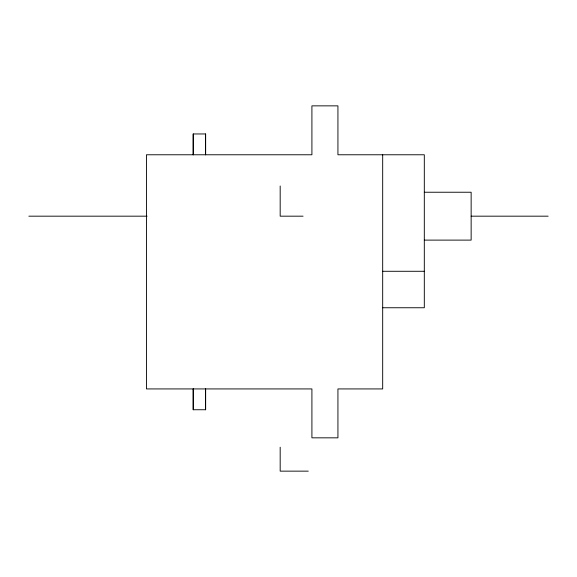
<?xml version="1.0" encoding="UTF-8"?>
<svg xmlns="http://www.w3.org/2000/svg" width="577" height="577" viewBox="0 0 577 577"><rect width="100%" height="100%" fill="white"/><g stroke="black" fill="none" stroke-linecap="round" stroke-linejoin="round"><path stroke-width="0.87" d="M424.311 192.235L471.142 192.235L471.142 240.111L424.311 240.111M28.85 216.173L147.092 216.173M303.069 216.173L280.177 216.173L280.177 185.996M471.142 216.173L548.15 216.173M382.681 271.284L424.311 271.284M382.681 307.75L424.311 307.75L424.311 154.773L337.934 154.773L337.934 105.858L311.912 105.858L311.912 154.773L146.45 154.773L146.45 388.927L311.912 388.927L311.912 437.835L337.934 437.835L337.934 388.927L382.681 388.927L382.681 154.773M308.269 471.142L280.177 471.142L280.177 447.204M205.65 154.773L205.65 133.958L193.158 133.958L193.158 154.773M205.65 388.927L205.65 409.742L193.158 409.742L193.158 388.927M205.527 133.958L205.527 154.773M205.527 388.927L205.527 409.742M193.281 133.958L193.281 154.773M193.281 388.927L193.281 409.742"/></g></svg>
